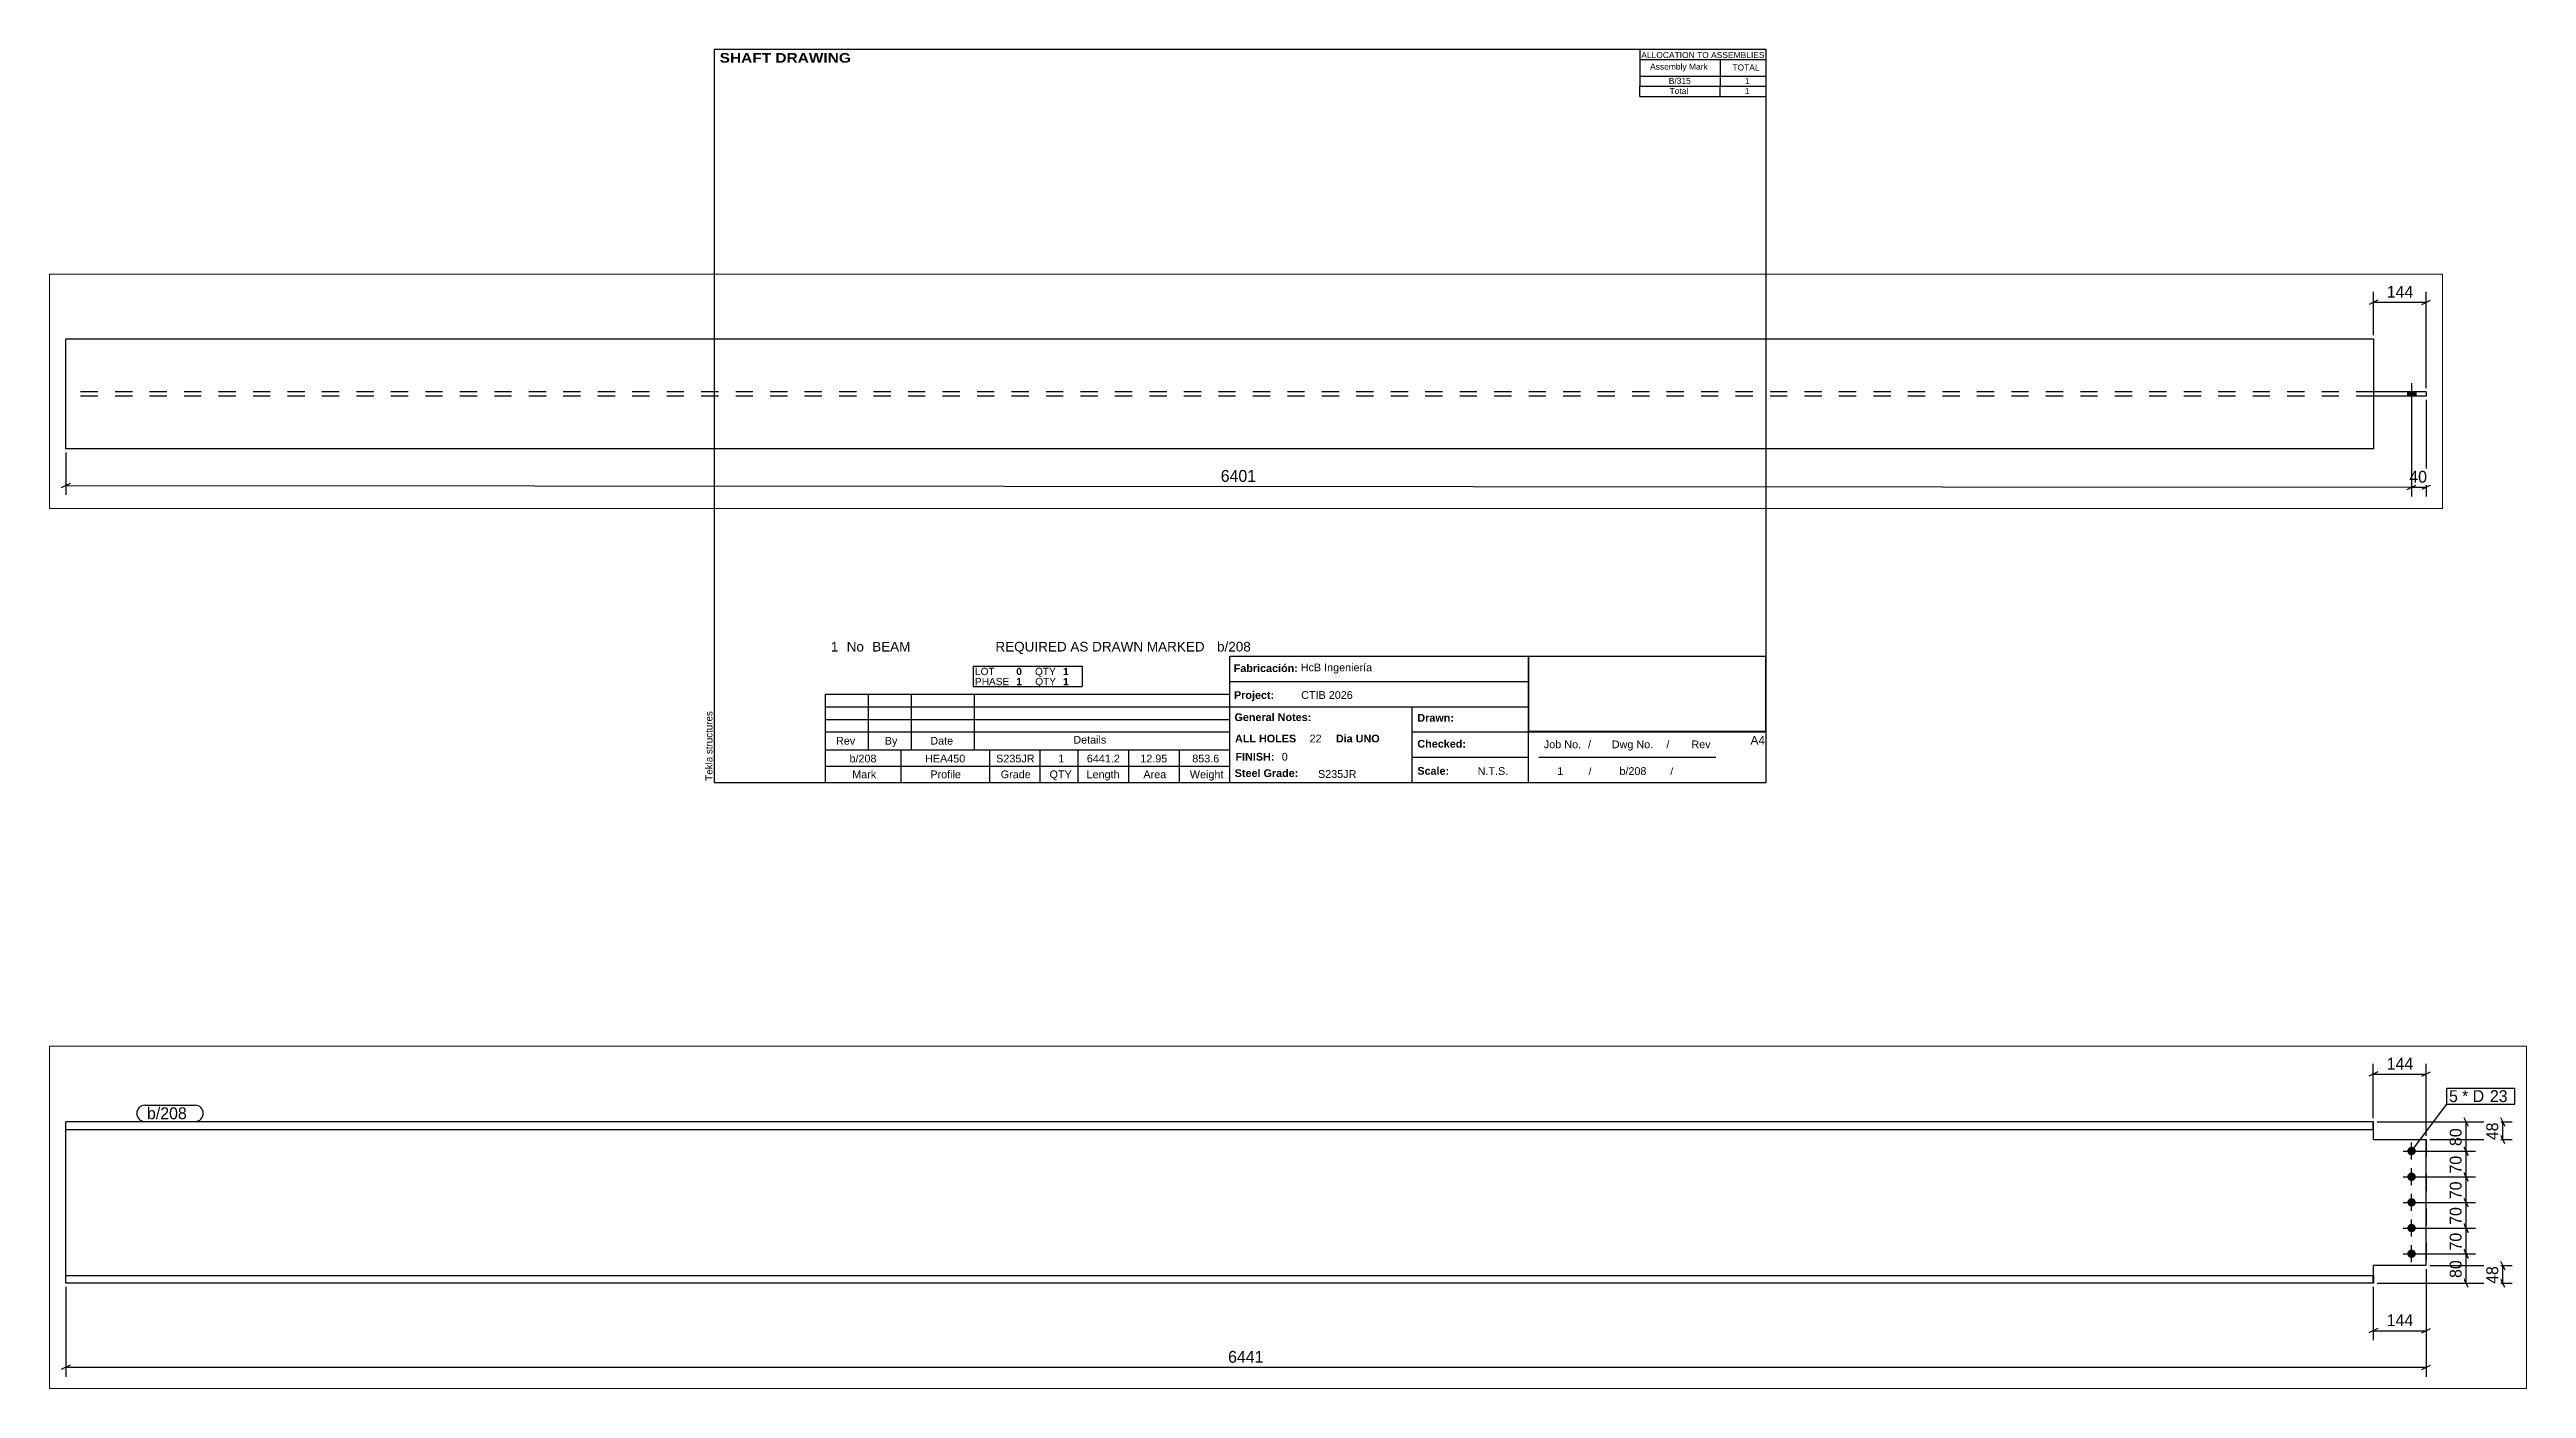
# Paper-space layout 'Layout1' of a CAD drawing. Header units: millimetres. Extents: x -176 to 499, y -160 to 205.
# The model-space entities are those that its viewports show. They can reach past a viewport. Long polylines and large blocks are cut down to what shows.
import ezdxf

# ---------------------------------------------------------------- set-up
doc = ezdxf.new("R2010")
doc.units = ezdxf.units.MM
doc.linetypes.add('DXK_LINE_DOT4', pattern=[0.9408, 0.4704, -0.4704])
doc.layers.add('Viewport layer', color=7, linetype='Continuous', plot=False)
doc.styles.add('Arial', font='ARIAL.TTF', dxfattribs={"height": 0.2})
doc.styles.add('Arial Black', font='ARIBLK.TTF', dxfattribs={"height": 0.2})
doc.styles.add('Arial Bold', font='ARIALBD.TTF', dxfattribs={"height": 0.2})
doc.styles.add('Comic Sans MS', font='COMIC.TTF', dxfattribs={"height": 0.2})

msp = doc.modelspace()

# ---------------------------------------------------------------- hatches: boundary and pattern name
at = {"linetype": 'Continuous'}
for points in [[(17986.1, 647.6), (17985.8, 645.2), (17985.1, 642.9), (17983.9, 640.8), (17982.2, 639.1), (17980.3, 637.6), (17978.1, 636.7), (17975.8, 636.2), (17973.4, 636.2), (17971, 636.7), (17968.8, 637.6), (17966.9, 639.1), (17965.3, 640.8), (17964, 642.9), (17963.3, 645.2), (17963.1, 647.6), (17963.3, 650), (17964, 652.3), (17965.3, 654.4), (17966.9, 656.1), (17968.8, 657.6), (17971, 658.5), (17973.4, 659), (17975.8, 659), (17978.1, 658.5), (17980.3, 657.6), (17982.2, 656.1), (17983.9, 654.4), (17985.1, 652.3), (17985.8, 650)], [(17986.1, 577.6), (17985.8, 575.2), (17985.1, 572.9), (17983.9, 570.8), (17982.2, 569.1), (17980.3, 567.6), (17978.1, 566.7), (17975.8, 566.2), (17973.4, 566.2), (17971, 566.7), (17968.8, 567.6), (17966.9, 569.1), (17965.3, 570.8), (17964, 572.9), (17963.3, 575.2), (17963.1, 577.6), (17963.3, 580), (17964, 582.3), (17965.3, 584.4), (17966.9, 586.1), (17968.8, 587.6), (17971, 588.5), (17973.4, 589), (17975.8, 589), (17978.1, 588.5), (17980.3, 587.6), (17982.2, 586.1), (17983.9, 584.4), (17985.1, 582.3), (17985.8, 580)], [(17986.1, 507.6), (17985.8, 505.2), (17985.1, 502.9), (17983.9, 500.8), (17982.2, 499.1), (17980.3, 497.6), (17978.1, 496.7), (17975.8, 496.2), (17973.4, 496.2), (17971, 496.7), (17968.8, 497.6), (17966.9, 499.1), (17965.3, 500.8), (17964, 502.9), (17963.3, 505.2), (17963.1, 507.6), (17963.3, 510), (17964, 512.3), (17965.3, 514.4), (17966.9, 516.1), (17968.8, 517.6), (17971, 518.5), (17973.4, 519), (17975.8, 519), (17978.1, 518.5), (17980.3, 517.6), (17982.2, 516.1), (17983.9, 514.4), (17985.1, 512.3), (17985.8, 510)], [(17986.1, 437.6), (17985.8, 435.2), (17985.1, 432.9), (17983.9, 430.8), (17982.2, 429.1), (17980.3, 427.6), (17978.1, 426.7), (17975.8, 426.2), (17973.4, 426.2), (17971, 426.7), (17968.8, 427.6), (17966.9, 429.1), (17965.3, 430.8), (17964, 432.9), (17963.3, 435.2), (17963.1, 437.6), (17963.3, 440), (17964, 442.3), (17965.3, 444.4), (17966.9, 446.1), (17968.8, 447.6), (17971, 448.5), (17973.4, 449), (17975.8, 449), (17978.1, 448.5), (17980.3, 447.6), (17982.2, 446.1), (17983.9, 444.4), (17985.1, 442.3), (17985.8, 440)], [(17986.1, 367.6), (17985.8, 365.2), (17985.1, 362.9), (17983.9, 360.8), (17982.2, 359.1), (17980.3, 357.6), (17978.1, 356.7), (17975.8, 356.2), (17973.4, 356.2), (17971, 356.7), (17968.8, 357.6), (17966.9, 359.1), (17965.3, 360.8), (17964, 362.9), (17963.3, 365.2), (17963.1, 367.6), (17963.3, 370), (17964, 372.3), (17965.3, 374.4), (17966.9, 376.1), (17968.8, 377.6), (17971, 378.5), (17973.4, 379), (17975.8, 379), (17978.1, 378.5), (17980.3, 377.6), (17982.2, 376.1), (17983.9, 374.4), (17985.1, 372.3), (17985.8, 370)], [(6433.8, 306.4), (6456.8, 306.4), (6456.8, 317.9), (6433.8, 317.9)], [(6433.8, 306.4), (6456.8, 306.4), (6456.8, 317.9), (6433.8, 317.9)], [(6433.8, 306.4), (6456.8, 306.4), (6456.8, 317.9), (6433.8, 317.9)], [(6433.8, 306.4), (6456.8, 306.4), (6456.8, 317.9), (6433.8, 317.9)], [(6433.8, 306.4), (6456.8, 306.4), (6456.8, 317.9), (6433.8, 317.9)]]:
    msp.add_hatch(color=3, dxfattribs=at).paths.add_polyline_path(points)

# ---------------------------------------------------------------- linework, layer by layer
at = {"color": 8, "linetype": 'Continuous'}
for p, q in [((17870.2, 737.6), (17870.2, 886)), ((18014.6, 689.6), (18014.6, 886)), ((17882.2, 863.6), (17858.2, 851.6)), ((17870.2, 857.6), (18014.6, 857.6)), ((18002.6, 851.6), (18026.6, 863.6)), ((17880.4, 727.6), (18148.9, 727.6)), ((18117.3, 739.6), (18129.3, 715.6)), ((18123.3, 647.6), (18123.3, 727.6)), ((18217.3, 739.6), (18229.3, 715.6)), ((18229.3, 667.6), (18217.3, 691.6)), ((18223.3, 679.6), (18223.3, 727.6)), ((17984.5, 647.6), (18148.9, 647.6)), ((18129.3, 635.6), (18117.3, 659.6)), ((6353.2, 568.2), (6329.2, 556.2)), ((6341.2, 472.2), (6341.2, 590.6)), ((6341.2, 562.2), (6485.3, 562.2)), ((6473.3, 556.2), (6497.3, 568.2)), ((6485.3, 327.9), (6485.3, 590.6)), ((17984.5, 577.6), (18148.9, 577.6)), ((18129.3, 565.6), (18117.3, 589.6)), ((17984.5, 507.6), (18148.9, 507.6)), ((18129.3, 495.6), (18117.3, 519.6)), ((17984.5, 437.6), (18148.9, 437.6)), ((18129.3, 425.6), (18117.3, 449.6)), ((17984.5, 367.6), (18148.9, 367.6)), ((18129.3, 355.6), (18117.3, 379.6)), ((18217.3, 347.6), (18229.3, 323.6)), ((6445.3, 279.7), (6445.1, 32)), ((6485.3, 296.4), (6485.1, 32)), ((11573.3, 277.6), (11573.3, 32)), ((17870.2, 277.6), (17870.2, 132)), ((17880.4, 287.6), (18148.9, 287.6)), ((18014.6, 325.6), (18014.6, 132)), ((18129.3, 275.6), (18117.3, 299.6)), ((18229.3, 275.6), (18217.3, 299.6)), ((18223.3, 287.6), (18223.3, 335.6)), ((44.1, 152.2), (44, 36.6)), ((17882.2, 163.6), (17858.2, 151.6)), ((17870.2, 157.6), (18014.6, 157.6)), ((18002.6, 151.6), (18026.6, 163.6)), ((56, 68.1), (32, 56.2)), ((6433.1, 51.6), (6457.1, 63.6)), ((6445.1, 57.6), (6485.1, 57.6)), ((6497.1, 63.6), (6473.1, 51.6)), ((11585.3, 63.6), (11561.3, 51.6)), ((11573.3, 57.6), (18014.6, 57.6)), ((18002.6, 51.6), (18026.6, 63.6))]:
    msp.add_line(p, q, dxfattribs=at)
at = {"color": 7, "linetype": 'Continuous'}
for p, q in [((17870.4, 727.6), (11573.3, 727.6)), ((11573.3, 287.6), (11573.3, 727.6)), ((11573.3, 706.6), (17870.4, 706.6)), ((17870.2, 727.6), (17870.4, 727.6)), ((17870.2, 706.6), (17870.2, 727.6)), ((17870.3, 679.6), (17870.3, 706.6)), ((17870.3, 679.6), (18014.6, 679.6)), ((17870.4, 706.6), (17870.4, 727.6)), ((18014.6, 335.6), (18014.6, 679.6)), ((44.1, 162.2), (44.1, 462.2)), ((44.1, 462.2), (6341.2, 462.2)), ((6341.2, 462.2), (6341, 162.2)), ((6485.3, 317.9), (6341.1, 317.9)), ((6485.3, 306.4), (6341.1, 306.4)), ((6485.3, 317.9), (6485.3, 306.4)), ((11573.3, 308.6), (17870.4, 308.6)), ((17870.4, 287.6), (11573.3, 287.6)), ((17870.2, 308.6), (17870.3, 308.6)), ((17870.2, 287.6), (17870.2, 308.6)), ((17870.3, 308.6), (17870.3, 335.6)), ((18014.6, 335.6), (17870.3, 335.6)), ((17870.4, 308.6), (17870.4, 287.6)), ((6341, 162.2), (44.1, 162.2))]:
    msp.add_line(p, q, dxfattribs=at)
at = {"color": 7, "linetype": 'DXK_LINE_DOT4'}
for p, q in [((17870.3, 679.6), (17870.3, 706.6)), ((18014.6, 679.6), (18014.6, 679.6)), ((18014.6, 679.6), (18014.6, 335.6)), ((6341.1, 317.9), (44.1, 317.9)), ((6341.1, 306.4), (44.1, 306.4)), ((17870.3, 308.6), (17870.3, 335.6)), ((18014.6, 335.6), (18014.6, 335.6))]:
    msp.add_line(p, q, dxfattribs=at)
at = {"color": 3, "linetype": 'Continuous'}
for p, q in [((17951.6, 647.6), (17997.6, 647.6)), ((17974.6, 624.6), (17974.6, 670.6)), ((17951.6, 577.6), (17997.6, 577.6)), ((17974.6, 554.6), (17974.6, 600.6)), ((17951.6, 507.6), (17997.6, 507.6)), ((17974.6, 484.6), (17974.6, 530.6)), ((17951.6, 437.6), (17997.6, 437.6)), ((17974.6, 414.6), (17974.6, 460.6)), ((6445.3, 341.1), (6445.3, 272.9)), ((6445.3, 341.1), (6445.3, 272.9)), ((6445.3, 341.1), (6445.3, 272.9)), ((6445.3, 341.1), (6445.3, 272.9)), ((6445.3, 341.1), (6445.3, 272.9)), ((17951.6, 367.6), (17997.6, 367.6)), ((17974.6, 344.6), (17974.6, 390.6)), ((6433.8, 317.9), (6433.8, 306.4)), ((6433.8, 317.9), (6433.8, 306.4)), ((6433.8, 317.9), (6433.8, 306.4)), ((6433.8, 317.9), (6433.8, 306.4)), ((6433.8, 317.9), (6433.8, 306.4)), ((6456.8, 317.9), (6456.8, 306.4)), ((6456.8, 317.9), (6456.8, 306.4)), ((6456.8, 317.9), (6456.8, 306.4)), ((6456.8, 317.9), (6456.8, 306.4)), ((6456.8, 317.9), (6456.8, 306.4))]:
    msp.add_line(p, q, dxfattribs=at)

# ---------------------------------------------------------------- wipeouts: each hides what was drawn before it
at = {"color": 0}
msp.add_wipeout([(18102.9, 781.4), (18102.9, 813.4), (18076.8, 813.4), (18076.8, 781.4)], dxfattribs=at)

# ---------------------------------------------------------------- next in the draw order: wipeouts: each hides what was drawn before it
for points in [[(17984.5, 863.6), (17984.5, 908.4), (17900.3, 908.4), (17900.3, 863.6)], [(18102.9, 781.4), (18102.9, 813.4), (18076.8, 813.4), (18076.8, 781.4)], [(11920.7, 734.6), (11920.7, 766.6), (11795.3, 766.6), (11795.3, 734.6)], [(18117.3, 720.1), (18072.5, 720.1), (18072.5, 655.1), (18117.3, 655.1)], [(6455.3, 568.2), (6455.3, 613), (6371.2, 613), (6371.2, 568.2)], [(17984.5, 163.6), (17984.5, 208.4), (17900.3, 208.4), (17900.3, 163.6)], [(6497.6, 63.6), (6497.6, 108.4), (6432.7, 108.4), (6432.7, 63.6)], [(14849, 63.6), (14849, 108.4), (14738.8, 108.4), (14738.8, 63.6)]]:
    msp.add_wipeout(points, dxfattribs=at)

# ---------------------------------------------------------------- next in the draw order: linework, layer by layer
at = {"color": 7, "linetype": 'Continuous'}
msp.add_line((18070.8, 775.4), (18070.8, 819.4), dxfattribs=at)
at = {"color": 8, "linetype": 'Continuous'}
for p, q in [((17880.4, 727.6), (18248.9, 727.6)), ((18024.6, 679.6), (18248.9, 679.6)), ((17984.5, 647.6), (18148.9, 647.6)), ((18117.3, 659.6), (18129.3, 635.6)), ((18123.3, 577.6), (18123.3, 647.6)), ((6445.3, 279.7), (6445.1, 32)), ((18014.6, 325.6), (18014.6, 32)), ((44, 62.2), (6445.1, 57.6)), ((6433.1, 51.6), (6457.1, 63.6))]:
    msp.add_line(p, q, dxfattribs=at)

# ---------------------------------------------------------------- next in the draw order: texts
at = {"color": 3, "style": 'Comic Sans MS'}
for s, p in [('144', (17906.7, 870)), ('144', (6377.6, 574.6)), ('144', (17906.7, 170)), ('6441', (14745.2, 70))]:
    msp.add_text(s, height=32.38, dxfattribs=at).set_placement(p)
for s, rotation, p in [('80', 90.00021, (18110.9, 661.5)), ('40', -0.04011, (6439.1, 70))]:
    msp.add_text(s, height=32.38, rotation=rotation, dxfattribs=at).set_placement(p)

# ---------------------------------------------------------------- next in the draw order: wipeouts: each hides what was drawn before it
at = {"color": 0}
for points in [[(18178.7, 781.4), (18178.7, 813.4), (18112.5, 813.4), (18112.5, 781.4)], [(11920.7, 734.6), (11920.7, 766.6), (11795.3, 766.6), (11795.3, 734.6)]]:
    msp.add_wipeout(points, dxfattribs=at)

# ---------------------------------------------------------------- next in the draw order: linework, layer by layer
at = {"color": 7, "linetype": 'Continuous'}
for p, q in [((11789.3, 772.6), (11926.7, 772.6)), ((11789.3, 728.6), (11926.7, 728.6))]:
    msp.add_line(p, q, dxfattribs=at)
for centre, start, end in [((11789.3, 750.6), 90, 270), ((11926.7, 750.6), 270, 90)]:
    msp.add_arc(centre, 22, start, end, dxfattribs=at)

# ---------------------------------------------------------------- next in the draw order: texts
at = {"color": 3, "style": 'Comic Sans MS'}
msp.add_text('b/208', height=32.38, dxfattribs=at).set_placement((11795.3, 734.6))

# ---------------------------------------------------------------- next in the draw order: wipeouts: each hides what was drawn before it
at = {"color": 0}
for points in [[(18178.7, 781.4), (18178.7, 813.4), (18112.5, 813.4), (18112.5, 781.4)], [(18217.3, 736.1), (18172.5, 736.1), (18172.5, 671.1), (18217.3, 671.1)], [(18117.3, 645.1), (18072.5, 645.1), (18072.5, 580.1), (18117.3, 580.1)], [(3299.7, 65.9), (3299.7, 110.7), (3189.5, 110.7), (3189.5, 65.9)]]:
    msp.add_wipeout(points, dxfattribs=at)

# ---------------------------------------------------------------- next in the draw order: linework, layer by layer
at = {"color": 7, "linetype": 'Continuous'}
msp.add_line((17974.6, 647.6), (18070.8, 775.4), dxfattribs=at)
at = {"color": 8, "linetype": 'Continuous'}
for p, q in [((17984.5, 577.6), (18148.9, 577.6)), ((18117.3, 589.6), (18129.3, 565.6)), ((18123.3, 507.6), (18123.3, 577.6))]:
    msp.add_line(p, q, dxfattribs=at)

# ---------------------------------------------------------------- next in the draw order: texts
at = {"color": 3, "style": 'Comic Sans MS'}
msp.add_text('5', height=32.4, dxfattribs=at).set_placement((18076.8, 781.4))
for s, rotation, p in [('48', 90.00021, (18210.9, 677.5)), ('70', 90.00021, (18110.9, 586.5)), ('6401', -0.04011, (3195.9, 72.3))]:
    msp.add_text(s, height=32.38, rotation=rotation, dxfattribs=at).set_placement(p)

# ---------------------------------------------------------------- next in the draw order: wipeouts: each hides what was drawn before it
at = {"color": 0}
msp.add_wipeout([(18240.4, 781.4), (18240.4, 813.4), (18188.3, 813.4), (18188.3, 781.4)], dxfattribs=at)

# ---------------------------------------------------------------- next in the draw order: wipeouts: each hides what was drawn before it
for points in [[(18240.4, 781.4), (18240.4, 813.4), (18188.3, 813.4), (18188.3, 781.4)], [(18117.3, 575.1), (18072.5, 575.1), (18072.5, 510.1), (18117.3, 510.1)]]:
    msp.add_wipeout(points, dxfattribs=at)

# ---------------------------------------------------------------- next in the draw order: linework, layer by layer
at = {"color": 7, "linetype": 'Continuous'}
for p, q in [((18070.8, 819.4), (18256, 819.4)), ((18256, 775.4), (18256, 819.4)), ((18070.8, 775.4), (18256, 775.4))]:
    msp.add_line(p, q, dxfattribs=at)
at = {"color": 8, "linetype": 'Continuous'}
for p, q in [((17984.5, 507.6), (18148.9, 507.6)), ((18117.3, 519.6), (18129.3, 495.6)), ((18123.3, 437.6), (18123.3, 507.6))]:
    msp.add_line(p, q, dxfattribs=at)

# ---------------------------------------------------------------- next in the draw order: texts
at = {"color": 3, "style": 'Comic Sans MS'}
for s, p in [('* D', (18112.5, 781.4)), ('23', (18188.3, 781.4))]:
    msp.add_text(s, height=32.38, dxfattribs=at).set_placement(p)
msp.add_text('70', height=32.38, rotation=90.00021, dxfattribs=at).set_placement((18110.9, 516.5))

# ---------------------------------------------------------------- next in the draw order: wipeouts: each hides what was drawn before it
at = {"color": 0}
msp.add_wipeout([(18117.3, 505.1), (18072.5, 505.1), (18072.5, 440.1), (18117.3, 440.1)], dxfattribs=at)

# ---------------------------------------------------------------- next in the draw order: linework, layer by layer
at = {"color": 8, "linetype": 'Continuous'}
for p, q in [((17984.5, 437.6), (18148.9, 437.6)), ((18117.3, 449.6), (18129.3, 425.6)), ((18123.3, 367.6), (18123.3, 437.6))]:
    msp.add_line(p, q, dxfattribs=at)

# ---------------------------------------------------------------- next in the draw order: texts
at = {"color": 3, "style": 'Comic Sans MS'}
msp.add_text('70', height=32.38, rotation=90.00021, dxfattribs=at).set_placement((18110.9, 446.5))

# ---------------------------------------------------------------- next in the draw order: wipeouts: each hides what was drawn before it
at = {"color": 0}
msp.add_wipeout([(18117.3, 435.1), (18072.5, 435.1), (18072.5, 370.1), (18117.3, 370.1)], dxfattribs=at)

# ---------------------------------------------------------------- next in the draw order: linework, layer by layer
at = {"color": 8, "linetype": 'Continuous'}
for p, q in [((17984.5, 367.6), (18148.9, 367.6)), ((18117.3, 379.6), (18129.3, 355.6)), ((18123.3, 287.6), (18123.3, 367.6))]:
    msp.add_line(p, q, dxfattribs=at)

# ---------------------------------------------------------------- next in the draw order: texts
at = {"color": 3, "style": 'Comic Sans MS'}
msp.add_text('70', height=32.38, rotation=90.00021, dxfattribs=at).set_placement((18110.9, 376.5))

# ---------------------------------------------------------------- next in the draw order: wipeouts: each hides what was drawn before it
at = {"color": 0}
msp.add_wipeout([(18117.3, 360.1), (18072.5, 360.1), (18072.5, 295.1), (18117.3, 295.1)], dxfattribs=at)

# ---------------------------------------------------------------- next in the draw order: linework, layer by layer
at = {"color": 8, "linetype": 'Continuous'}
for p, q in [((17880.4, 287.6), (18248.9, 287.6)), ((18024.6, 335.6), (18248.9, 335.6))]:
    msp.add_line(p, q, dxfattribs=at)

# ---------------------------------------------------------------- next in the draw order: texts
at = {"color": 3, "style": 'Comic Sans MS'}
msp.add_text('80', height=32.38, rotation=90.00021, dxfattribs=at).set_placement((18110.9, 301.5))

# ---------------------------------------------------------------- next in the draw order: wipeouts: each hides what was drawn before it
at = {"color": 0}
msp.add_wipeout([(18217.3, 344.1), (18172.5, 344.1), (18172.5, 279.1), (18217.3, 279.1)], dxfattribs=at)

# ---------------------------------------------------------------- next in the draw order: texts
at = {"color": 3, "style": 'Comic Sans MS'}
msp.add_text('48', height=32.38, rotation=90.00021, dxfattribs=at).set_placement((18210.9, 285.5))

psp = doc.layouts.get("Layout1")

# ---------------------------------------------------------------- linework, layer by layer
at = {"color": 5, "linetype": 'Continuous'}
for p, q in [((292, 205), (5, 205)), ((5, 205), (5, 5)), ((292, 5), (292, 205)), ((5, 5), (292, 5))]:
    psp.add_line(p, q, dxfattribs=at)
at = {"color": 7, "linetype": 'Continuous'}
for p, q in [((257.51, 205), (257.51, 197.75)), ((257.51, 197.75), (257.51, 195)), ((257.57, 202.24), (292, 202.24)), ((257.57, 197.75), (292, 197.75)), ((279.49, 202.24), (279.49, 197.75)), ((279.49, 197.75), (279.49, 195)), ((257.51, 192.23), (257.51, 194.99)), ((257.51, 192.23), (292, 192.23)), ((257.54, 194.99), (292, 194.99)), ((279.49, 192.23), (279.49, 194.99)), ((75.68, 36.74), (105.35, 36.74)), ((75.68, 36.74), (75.68, 33.98)), ((75.68, 33.98), (75.68, 31.22)), ((105.35, 36.74), (105.35, 33.98)), ((105.35, 33.98), (105.35, 31.22)), ((145.72, 5), (145.72, 39.5)), ((145.75, 39.5), (292, 39.5)), ((227.14, 5), (227.14, 39.5)), ((35.31, 13.97), (35.31, 29.15)), ((35.31, 29.15), (145.71, 29.15)), ((47.04, 13.97), (47.04, 29.15)), ((58.77, 13.97), (58.77, 29.15)), ((75.68, 31.22), (105.35, 31.22)), ((76.02, 13.97), (76.02, 29.15)), ((145.71, 13.97), (145.71, 29.15)), ((145.72, 32.6), (227.14, 32.6)), ((35.31, 25.7), (145.71, 25.7)), ((35.31, 22.25), (145.71, 22.25)), ((145.72, 25.7), (227.14, 25.7)), ((195.4, 5), (195.4, 25.7)), ((35.31, 18.8), (145.71, 18.8)), ((35.31, 13.96), (145.71, 13.97)), ((35.31, 9.49), (35.31, 13.96)), ((56.01, 9.49), (56.01, 13.97)), ((80.16, 9.49), (80.16, 13.97)), ((93.96, 9.49), (93.96, 13.97)), ((104.31, 9.49), (104.31, 13.97)), ((118.11, 9.49), (118.11, 13.97)), ((131.91, 9.49), (131.91, 13.97)), ((195.4, 18.8), (292, 18.8)), ((35.31, 9.48), (145.72, 9.49)), ((35.31, 5), (35.31, 9.48)), ((56.01, 5), (56.01, 9.48)), ((80.16, 5), (80.16, 9.48)), ((93.96, 5), (93.96, 9.48)), ((104.31, 5), (104.31, 9.48)), ((118.11, 5), (118.11, 9.48)), ((131.91, 5), (131.91, 9.48)), ((195.4, 11.9), (227.14, 11.9)), ((229.99, 11.92), (278.29, 11.92))]:
    psp.add_line(p, q, dxfattribs=at)
at = {"color": 2, "linetype": 'Continuous'}
for p, q in [((227.28, 39.46), (291.86, 39.46)), ((227.29, 19.02), (227.29, 39.46)), ((291.96, 19.03), (291.96, 39.47)), ((227.28, 19.03), (291.86, 19.03))]:
    psp.add_line(p, q, dxfattribs=at)

# ---------------------------------------------------------------- texts
at = {"color": 7}
for s, height, style, p in [(' SHAFT DRAWING', 2.6342, 'Arial Black', (5.3, 201.42)), ('ALLOCATION TO ASSEMBLIES', 1.6475, 'Arial', (257.95, 202.68)), ('Assembly Mark', 1.6475, 'Arial', (260.35, 199.52)), ('TOTAL', 1.648, 'Arial', (282.81, 199.28)), ('1', 2.64, 'Arial', (36.8, 40.76)), ('No', 2.636, 'Arial', (41.13, 40.76)), ('BEAM', 2.636, 'Arial', (48.08, 40.76)), ('REQUIRED AS DRAWN MARKED', 2.636, 'Arial', (81.71, 40.76)), ('b/208', 2.636, 'Arial', (142.18, 40.76)), ('b/208', 2.109, 'Arial', (41.89, 10.5)), ('HEA450', 2.109, 'Arial', (62.51, 10.5)), ('S235JR', 2.109, 'Arial', (81.91, 10.5)), ('1', 2.11, 'Arial', (98.86, 10.5)), ('6441.2', 2.109, 'Arial', (106.66, 10.5)), ('12.95', 2.109, 'Arial', (121.24, 10.5)), ('853.6', 2.109, 'Arial', (135.43, 10.5)), ('FINISH:', 2.107, 'Arial Bold', (147.22, 11)), ('0', 2.11, 'Arial', (159.84, 11))]:
    psp.add_text(s, height=height, dxfattribs=dict(at, style=style)).set_placement(p)
at = {"color": 7, "linetype": 'Continuous'}
for s, height, style, p in [('B/315', 1.648, 'Arial', (265.45, 195.63)), ('1', 1.65, 'Arial', (286.23, 195.63)), ('Total', 1.648, 'Arial', (265.67, 192.88)), ('1', 1.65, 'Arial', (286.21, 192.88)), ('LOT', 1.977, 'Arial', (76.13, 34.33)), ('0', 1.98, 'Arial Bold', (87.41, 34.33)), ('QTY', 1.977, 'Arial', (92.51, 34.33)), ('1', 1.98, 'Arial Bold', (100.18, 34.33)), ('Fabricación:', 2.1074, 'Arial Bold', (146.73, 35.16)), ('HcB Ingeniería', 2.1088, 'Arial', (165.02, 35.36)), ('PHASE', 1.977, 'Arial', (76.13, 31.57)), ('1', 1.98, 'Arial Bold', (87.41, 31.57)), ('QTY', 1.977, 'Arial', (92.58, 31.57)), ('1', 1.98, 'Arial Bold', (100.18, 31.57)), ('Project:', 2.107, 'Arial Bold', (146.81, 27.83)), ('CTIB 2026', 2.109, 'Arial', (165.14, 27.83)), ('General Notes:', 2.1074, 'Arial Bold', (146.96, 21.78)), ('Drawn:', 2.107, 'Arial Bold', (196.85, 21.62)), ('Rev', 2.109, 'Arial', (38.21, 15.35)), ('By', 2.109, 'Arial', (51.53, 15.35)), ('Date', 2.109, 'Arial', (63.94, 15.35)), ('Details', 2.109, 'Arial', (102.96, 15.63)), ('ALL HOLES', 2.107, 'Arial Bold', (147.1, 15.96)), ('22', 2.109, 'Arial', (167.43, 15.96)), ('Dia UNO', 2.107, 'Arial Bold', (174.62, 15.96)), ('Checked:', 2.107, 'Arial Bold', (196.85, 14.53)), ('Job No.', 2.109, 'Arial', (231.37, 14.37)), ('/', 2.11, 'Arial', (243.42, 14.37)), ('Dwg No.', 2.109, 'Arial', (249.91, 14.37)), ('/', 2.11, 'Arial', (264.81, 14.37)), ('Rev', 2.109, 'Arial', (271.61, 14.37)), ('A4', 2.307, 'Arial', (287.76, 15.38)), ('Mark', 2.109, 'Arial', (42.64, 6.19)), ('Profile', 2.109, 'Arial', (63.95, 6.19)), ('Grade', 2.109, 'Arial', (83.16, 6.19)), ('QTY', 2.109, 'Arial', (96.49, 6.19)), ('Length', 2.109, 'Arial', (106.58, 6.19)), ('Area', 2.109, 'Arial', (122.09, 6.19)), ('Weight', 2.109, 'Arial', (134.77, 6.19)), ('Steel Grade:', 2.1074, 'Arial Bold', (147.01, 6.52)), ('S235JR', 2.109, 'Arial', (169.74, 6.28)), ('Scale:', 2.107, 'Arial Bold', (196.85, 7.13)), ('N.T.S.', 2.109, 'Arial', (213.29, 7.08)), ('1', 2.11, 'Arial', (235.04, 7.08)), ('/', 1.98, 'Arial', (243.58, 7.08)), ('b/208', 2.109, 'Arial', (251.98, 7.08)), ('/', 1.98, 'Arial', (265.88, 7.08))]:
    psp.add_text(s, height=height, dxfattribs=dict(at, style=style)).set_placement(p)
at = {"color": 174, "linetype": 'Continuous', "style": 'Arial'}
psp.add_text('Tekla structures', height=1.9102, rotation=90, dxfattribs=at).set_placement((4.5, 5.5))

# ---------------------------------------------------------------- viewports
at = {"layer": 'Viewport layer', "view_target_point": (3264.66, 319.28)}
psp.add_viewport(center=(150.08, 111.75), size=(652.93, 63.85573), view_center_point=(0, 0), view_height=638.55725, dxfattribs=at)
at = {"layer": 'Viewport layer', "view_target_point": (14908.67, 467)}
psp.add_viewport(center=(161.55, -113.61), size=(675.87, 93.4), view_center_point=(0, 0), view_height=934, status=3, dxfattribs=at)

doc.saveas('drawing.dxf')
